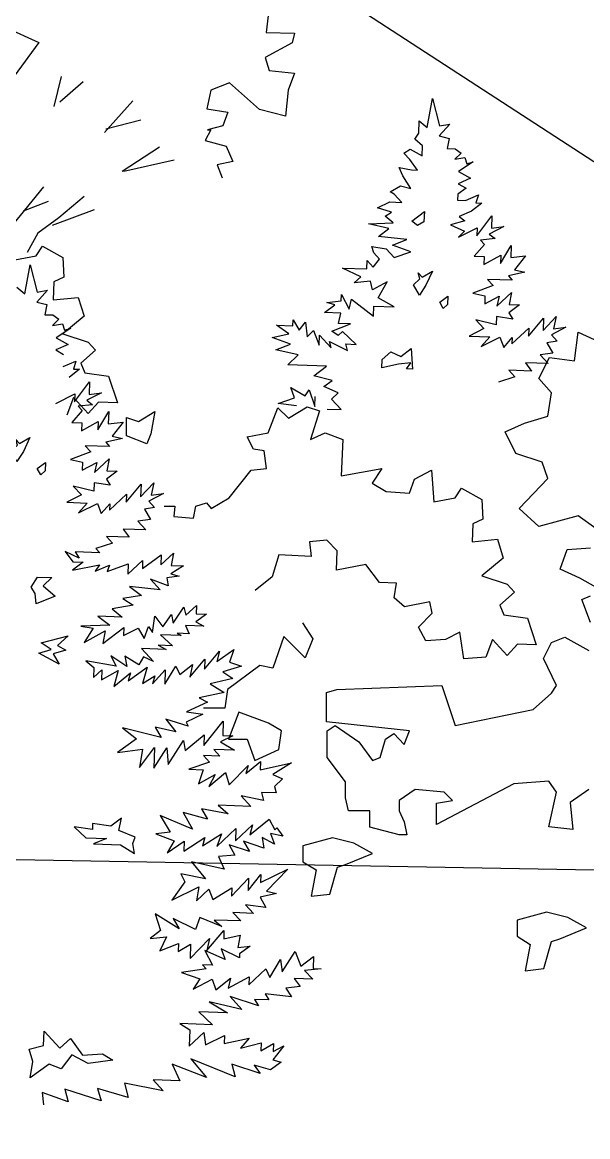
# Model space of a CAD drawing. Header units: inches. Extents: x -11 to 128, y 7 to 56.
# Drawn here: x 69.27 to 69.599, y 21.375 to 22.025 of the extents above; entities that cross this region are included whole.
import ezdxf

# ---------------------------------------------------------------- set-up
doc = ezdxf.new("R2010")
doc.units = ezdxf.units.IN
doc.header["$MEASUREMENT"] = 0
doc.layers.add('CAY', color=94, linetype='Continuous')
doc.layers.add('CAY-3', color=61, linetype='Continuous')
picture_1 = doc.add_image_def('image1.jpg', size_in_pixel=(1680, 1093))

# ---------------------------------------------------------------- blocks, each defined once
blk = doc.blocks.new('A$C76451831')
at = {"layer": 'CAY'}
for p, q in [((5943, 1269.4), (5949.7, 1306.8)), ((5949.7, 1306.8), (5958.9, 1271.5)), ((5931.9, 1262.1), (5932.4, 1277.9)), ((5932.4, 1277.9), (5943, 1269.4)), ((5972.1, 1273.8), (5958.5, 1258.4)), ((5958.9, 1271.5), (5972.1, 1273.8)), ((5926.6, 1254.1), (5931.9, 1262.1)), ((5958.5, 1258.4), (5971.5, 1255.2)), ((5936.7, 1245.6), (5926.6, 1254.1)), ((5936.3, 1232.4), (5936.7, 1245.6)), ((5971.5, 1255.2), (5968.8, 1242.2)), ((5912.4, 1236), (5920.7, 1241.1)), ((5920.2, 1227.6), (5912.4, 1236)), ((5920.7, 1241.1), (5936.3, 1232.4)), ((5968.8, 1242.2), (5979.2, 1241.8)), ((5987.1, 1236.1), (5978.7, 1228.2)), ((5978.7, 1228.2), (5991.9, 1230.5)), ((5979.2, 1241.8), (5987.1, 1236.1)), ((5991.9, 1230.5), (5994.4, 1222.3)), ((5906.3, 1217.6), (5922.5, 1214.3)), ((5911.3, 1206.6), (5906.3, 1217.6)), ((5930.2, 1214.1), (5920.2, 1227.6)), ((6002.6, 1224.7), (5983.6, 1212.2)), ((5994.4, 1222.3), (6002.6, 1224.7)), ((5921.6, 1190.3), (5911.3, 1206.6)), ((5922.5, 1214.3), (5930.2, 1214.1)), ((5999.1, 1203.5), (5983, 1196.4)), ((5983.6, 1212.2), (5999.1, 1203.5)), ((5894.8, 1185.8), (5908.2, 1193.5)), ((5908.2, 1193.5), (5921.6, 1190.3)), ((5993.3, 1190.6), (5982.6, 1182.8)), ((5983, 1196.4), (5993.3, 1190.6)), ((5878.2, 1165.1), (5894.3, 1172.7)), ((5894.3, 1172.7), (5910.1, 1172.2)), ((5900.1, 1182.9), (5894.8, 1185.8)), ((5910.1, 1172.2), (5900.1, 1182.9)), ((5982.6, 1182.8), (5982.3, 1175.1)), ((5982.3, 1175.1), (5992.7, 1174.7)), ((5992.7, 1174.7), (6009.3, 1181.8)), ((6009.3, 1181.8), (6006.2, 1171.5)), ((6006.2, 1171.5), (6013.9, 1171.3)), ((5896.6, 1159.5), (5878.2, 1165.1)), ((5888.2, 1154.3), (5896.6, 1159.5)), ((6000.4, 1160.8), (5984.3, 1153.7)), ((6013.9, 1171.3), (6000.4, 1160.8)), ((5866.6, 1144.2), (5898.8, 1145.8)), ((5893.1, 1138.3), (5866.6, 1144.2)), ((5898.8, 1145.8), (5888.2, 1154.3)), ((5991.8, 1148), (5973, 1143.2)), ((5973, 1143.2), (5991.3, 1134.9)), ((5984.3, 1153.7), (5991.8, 1148)), ((6007.4, 1128.9), (6026.9, 1154.9)), ((6026.9, 1154.9), (6026.3, 1138.6)), ((5879.6, 1127.9), (5893.1, 1138.3)), ((5983.3, 1127), (6007.8, 1139.3)), ((5991.3, 1134.9), (5983.3, 1127)), ((6007.8, 1139.3), (6007.4, 1128.9)), ((6042.3, 1140.8), (6023.3, 1131)), ((6023.3, 1131), (6030.9, 1125.3)), ((6026.3, 1138.6), (6042.3, 1140.8)), ((5435.2, 1102.7), (5443.6, 1115.3)), ((5443.6, 1115.3), (5470, 1100.6)), ((5871, 1115), (5889.4, 1111.7)), ((5873.4, 1106.8), (5871, 1115)), ((5916.6, 1123.9), (5879.6, 1127.9)), ((5897.8, 1116.8), (5916.6, 1123.9)), ((5921.5, 1107.8), (5897.8, 1116.8)), ((6017.4, 1117.6), (6003.8, 1102.2)), ((6030.9, 1125.3), (6012.2, 1123.3)), ((6012.2, 1123.3), (6017.4, 1117.6)), ((6037.9, 1092.9), (6051.8, 1116.4)), ((6051.8, 1116.4), (6051.3, 1100.6)), ((5407.8, 1097.4), (5435.2, 1102.7)), ((5470, 1100.6), (5471.1, 1075.2)), ((5880.8, 1098.4), (5873.4, 1106.8)), ((5889.4, 1111.7), (5899.9, 1100.4)), ((5899.9, 1100.4), (5921.5, 1107.8)), ((6003.8, 1102.2), (6016.9, 1101.8)), ((6016.5, 1091.4), (6038.3, 1103.8)), ((6016.9, 1101.8), (6016.5, 1091.4)), ((6038.3, 1103.8), (6037.9, 1092.9)), ((6051.3, 1100.6), (6070.4, 1102.6)), ((6070.4, 1102.6), (6056.2, 1084.5)), ((5420.6, 1053.6), (5427.3, 1091)), ((5427.3, 1091), (5436.5, 1055.8)), ((5856.5, 1075.7), (5832.8, 1086.9)), ((5832.8, 1086.9), (5864.5, 1085.8)), ((5864.5, 1085.8), (5864.9, 1096.7)), ((5864.9, 1096.7), (5872.8, 1088.2)), ((5872.8, 1088.2), (5880.8, 1098.4)), ((5471.1, 1075.2), (5458.4, 1068.9)), ((5848, 1067.8), (5856.5, 1075.7)), ((6053, 1071.1), (6021.3, 1072.2)), ((6021.3, 1072.2), (6028.7, 1064.2)), ((6069.6, 1081.4), (6048.2, 1076.7)), ((6048.2, 1076.7), (6053, 1071.1)), ((6056.2, 1084.5), (6069.6, 1081.4)), ((5410, 1062.2), (5420.6, 1053.6)), ((5449.8, 1058.1), (5436.1, 1042.7)), ((5436.5, 1055.8), (5449.8, 1058.1)), ((5458.4, 1068.9), (5457.3, 1045.7)), ((5869.4, 1069.8), (5848, 1067.8)), ((5871.7, 1058.8), (5869.4, 1069.8)), ((5890.7, 1069), (5871.7, 1058.8)), ((5879.1, 1048.1), (5890.7, 1069)), ((6028.7, 1064.2), (6002.1, 1054.3)), ((5436.1, 1042.7), (5449.1, 1039.5)), ((5457.3, 1045.7), (5490, 1048.9)), ((5490, 1048.9), (5497.4, 1024.6)), ((5812.7, 1042.3), (5831.4, 1044.3)), ((5823, 1039.2), (5812.7, 1042.3)), ((5831.4, 1044.3), (5831.6, 1052.5)), ((5831.6, 1052.5), (5841.4, 1033.6)), ((5841.4, 1033.6), (5844.6, 1046.6)), ((5844.6, 1046.6), (5873.3, 1024.3)), ((5900, 1036.5), (5879.1, 1048.1)), ((6002.1, 1054.3), (6017.8, 1051)), ((6017.8, 1051), (6017.5, 1040.6)), ((6017.5, 1040.6), (6036.4, 1050.3)), ((6033.2, 1037.3), (6052.4, 1055.2)), ((6036.4, 1050.3), (6033.2, 1037.3)), ((6052.4, 1055.2), (6049.1, 1039.5)), ((5449.1, 1039.5), (5446.4, 1026.4)), ((5809.5, 1029.2), (5823, 1039.2)), ((5830.8, 1028.5), (5809.5, 1029.2)), ((5827.6, 1015), (5830.8, 1028.5)), ((5873.3, 1024.3), (5873.7, 1037.4)), ((5873.7, 1037.4), (5900, 1036.5)), ((6062.7, 1039), (6048.8, 1028.6)), ((6048.8, 1028.6), (6053.9, 1020.7)), ((6049.1, 1039.5), (6062.7, 1039)), ((5446.4, 1026.4), (5456.8, 1026.1)), ((5464.8, 1020.4), (5456.3, 1012.5)), ((5456.3, 1012.5), (5469.5, 1014.7)), ((5456.8, 1026.1), (5464.8, 1020.4)), ((5469.5, 1014.7), (5472, 1006.5)), ((5497.4, 1024.6), (5470, 1001.4)), ((5747.3, 1012.8), (5768.6, 1012.1)), ((5763.2, 1001.4), (5747.3, 1012.8)), ((5768.6, 1012.1), (5768.9, 1019.8)), ((5768.9, 1019.8), (5776.6, 1006.4)), ((5776.6, 1006.4), (5785.1, 1016.5)), ((5785.1, 1016.5), (5787.1, 997.8)), ((5819.1, 1004.9), (5843.5, 1014.5)), ((5843.5, 1014.5), (5827.6, 1015)), ((6005.9, 1019.7), (6016.3, 1008.4)), ((6032.4, 1013.3), (6005.9, 1019.7)), ((6032.8, 1024.2), (6032.4, 1013.3)), ((6053.9, 1020.7), (6032.8, 1024.2)), ((6074.5, 998.7), (6093.9, 1022)), ((6093.3, 1005.7), (6110.2, 1024.2)), ((6093.9, 1022), (6093.3, 1005.7)), ((6110.2, 1024.2), (6107, 1008)), ((5480.2, 1008.9), (5461.2, 996.5)), ((5470, 1001.4), (5502.7, 990.9)), ((5472, 1006.5), (5480.2, 1008.9)), ((5741.8, 996.7), (5763.2, 1001.4)), ((5787.1, 997.8), (5795.1, 1005.7)), ((5795.1, 1005.7), (5802.6, 986.9)), ((5802.6, 986.9), (5803.1, 1000)), ((5803.1, 1000), (5818.4, 983.6)), ((5827.1, 999.2), (5819.1, 1004.9)), ((5832.7, 1004.4), (5827.1, 999.2)), ((5850.7, 987.9), (5832.7, 1004.4)), ((6016.3, 1008.4), (5997.4, 998.7)), ((5997.4, 998.7), (6024.1, 997.7)), ((6052.8, 988.6), (6074.8, 1009.1)), ((6074.8, 1009.1), (6074.5, 998.7)), ((6122.9, 1010.1), (6104, 1000.4)), ((6104, 1000.4), (6111.4, 992)), ((6107, 1008), (6122.9, 1010.1)), ((5476.8, 987.8), (5460.6, 980.6)), ((5461.2, 996.5), (5476.8, 987.8)), ((5502.7, 990.9), (5512.2, 980.3)), ((5765.5, 988.2), (5741.8, 996.7)), ((5746.2, 980.7), (5765.5, 988.2)), ((5818.4, 983.6), (5815.9, 991.8)), ((5815.9, 991.8), (5839.5, 980.1)), ((5839.5, 980.1), (5837.1, 988.4)), ((5837.1, 988.4), (5850.7, 987.9)), ((6024.1, 997.7), (6012.8, 985)), ((6012.8, 985), (6037.3, 997.3)), ((6037.3, 997.3), (6042.2, 983.9)), ((6042.2, 983.9), (6053.1, 996.7)), ((6053.1, 996.7), (6052.8, 988.6)), ((6111.4, 992), (6098.2, 989.7)), ((6098.2, 989.7), (6105.9, 976.3)), ((5460.6, 980.6), (5470.9, 974.8)), ((5512.2, 980.3), (5493.2, 963.4)), ((5775.4, 974.2), (5746.2, 980.7)), ((5761.9, 961.5), (5775.4, 974.2)), ((6105.9, 976.3), (6089.5, 974.1)), ((6089.5, 974.1), (6099.9, 962.9)), ((5470.3, 959), (5486.9, 966.1)), ((5491.5, 955.5), (5478, 945.1)), ((5486.9, 966.1), (5483.8, 955.8)), ((5483.8, 955.8), (5491.5, 955.5)), ((5493.2, 963.4), (5498.5, 950.8)), ((5812.1, 959.8), (5761.9, 961.5)), ((5795.8, 947.2), (5812.1, 959.8)), ((6070.5, 963.9), (6078.3, 953.2)), ((6099.9, 962.9), (6070.5, 963.9)), ((5498.5, 950.8), (5529.1, 946.6)), ((5529.1, 946.6), (5540.7, 911.8)), ((5819.6, 940.9), (5795.8, 947.2)), ((5808.9, 933.2), (5819.6, 940.9)), ((6056.8, 945.8), (6035.2, 938.9)), ((6078.3, 953.2), (6048.9, 954.2)), ((6048.9, 954.2), (6056.8, 945.8)), ((5485, 913.1), (5504.5, 939.2)), ((5504.5, 939.2), (5503.9, 922.9)), ((5770.8, 918.6), (5765.8, 931.9)), ((5765.8, 931.9), (5784.4, 920.9)), ((5784.4, 920.9), (5789.7, 928.8)), ((5789.7, 928.8), (5797.1, 907.3)), ((5827.2, 924.8), (5808.9, 933.2)), ((5460.9, 911.2), (5485.4, 923.5)), ((5483.7, 919.1), (5475.3, 895.9)), ((5502.7, 898.1), (5483.7, 919.1)), ((5485.4, 923.5), (5485, 913.1)), ((5519.9, 925), (5501, 915.3)), ((5501, 915.3), (5508.5, 909.6)), ((5516.4, 912.8), (5502.7, 898.1)), ((5503.9, 922.9), (5519.9, 925)), ((5540.7, 911.8), (5516.4, 912.8)), ((5749.2, 911.2), (5770.8, 918.6)), ((5773.1, 908.1), (5749.2, 911.2)), ((5797.1, 907.3), (5797.6, 920.4)), ((5818.7, 916.9), (5827.2, 924.8)), ((5831.4, 903.4), (5818.7, 916.9)), ((5495.1, 901.9), (5481.4, 886.5)), ((5508.5, 909.6), (5489.8, 907.5)), ((5489.8, 907.5), (5495.1, 901.9)), ((5515.5, 877.1), (5529.5, 900.7)), ((5529.5, 900.7), (5528.9, 884.8)), ((5812.9, 904), (5831.4, 903.4)), ((5481.4, 886.5), (5494.5, 886)), ((5494.1, 875.6), (5515.9, 888)), ((5494.5, 886), (5494.1, 875.6)), ((5515.9, 888), (5515.5, 877.1)), ((5528.9, 884.8), (5548, 886.9)), ((5548, 886.9), (5533.8, 868.8)), ((5533.8, 868.8), (5547.3, 865.6)), ((5498.9, 856.4), (5506.3, 848.5)), ((5530.6, 855.3), (5498.9, 856.4)), ((5547.3, 865.6), (5525.8, 860.9)), ((5525.8, 860.9), (5530.6, 855.3)), ((5506.3, 848.5), (5479.7, 838.5)), ((5510.8, 821.5), (5530, 839.5)), ((5530, 839.5), (5526.8, 823.7)), ((5479.7, 838.5), (5495.4, 835.2)), ((5495.4, 835.2), (5495.1, 824.8)), ((5495.1, 824.8), (5514, 834.6)), ((5514, 834.6), (5510.8, 821.5)), ((5540.3, 823.2), (5526.4, 812.8)), ((5526.4, 812.8), (5531.5, 805)), ((5526.8, 823.7), (5540.3, 823.2)), ((5510, 797.5), (5483.5, 803.9)), ((5483.5, 803.9), (5494, 792.7)), ((5510.4, 808.4), (5510, 797.5)), ((5531.5, 805), (5510.4, 808.4)), ((5552.1, 782.9), (5571.5, 806.3)), ((5570.9, 790), (5587.9, 808.4)), ((5571.5, 806.3), (5570.9, 790)), ((5587.9, 808.4), (5584.6, 792.2)), ((5494, 792.7), (5475, 782.9)), ((5475, 782.9), (5501.7, 782)), ((5501.7, 782), (5490.4, 769.2)), ((5490.4, 769.2), (5514.9, 781.5)), ((5514.9, 781.5), (5519.8, 768.2)), ((5519.8, 768.2), (5530.7, 781)), ((5530.4, 772.8), (5552.4, 793.3)), ((5530.7, 781), (5530.4, 772.8)), ((5552.4, 793.3), (5552.1, 782.9)), ((5600.5, 794.4), (5581.6, 784.6)), ((5581.6, 784.6), (5589, 776.2)), ((5584.6, 792.2), (5600.5, 794.4)), ((5589, 776.2), (5575.8, 773.9)), ((5575.8, 773.9), (5583.5, 760.5)), ((5583.5, 760.5), (5567.1, 758.4)), ((5567.1, 758.4), (5577.6, 747.1)), ((5526.5, 738.5), (5534.4, 730.1)), ((5555.9, 737.5), (5526.5, 738.5)), ((5577.6, 747.1), (5548.1, 748.2)), ((5548.1, 748.2), (5555.9, 737.5)), ((5534.4, 730.1), (5512.8, 723.1)), ((5512.8, 723.1), (5518.1, 717.5)), ((5472.8, 719.1), (5482.8, 705.6)), ((5491.1, 710.3), (5472.8, 719.1)), ((5518.1, 717.5), (5485.9, 718.6)), ((5485.9, 718.6), (5491.1, 710.3)), ((5573.1, 697), (5597.7, 714.7)), ((5597.3, 701.6), (5613.7, 716.9)), ((5597.7, 714.7), (5597.3, 701.6)), ((5613.7, 716.9), (5610.4, 701.1)), ((5496.3, 705.1), (5482.4, 694.7)), ((5482.4, 694.7), (5517.5, 701.6)), ((5482.8, 705.6), (5496.3, 705.1)), ((5517.5, 701.6), (5511.8, 693.7)), ((5511.8, 693.7), (5530.6, 701.2)), ((5527.6, 693.1), (5554.7, 703.1)), ((5530.6, 701.2), (5527.6, 693.1)), ((5554.2, 689.5), (5573.5, 707.4)), ((5554.7, 703.1), (5554.2, 689.5)), ((5573.5, 707.4), (5573.1, 697)), ((5626.7, 700.5), (5610, 690.2)), ((5610.4, 701.1), (5626.7, 700.5)), ((5606.7, 674.5), (5583.5, 683)), ((5583.5, 683), (5596.1, 669.4)), ((5620.8, 687.1), (5604.8, 685)), ((5604.8, 685), (5606.7, 674.5)), ((5610, 690.2), (5620.8, 687.1)), ((5596.1, 669.4), (5556.4, 673.5)), ((5556.4, 673.5), (5571.9, 662.1)), ((5571.9, 662.1), (5547.7, 658)), ((5547.7, 658), (5561, 649.3)), ((5561, 649.3), (5534.1, 644.8)), ((5534.1, 644.8), (5546.9, 634)), ((5599.9, 621.2), (5610.9, 637.2)), ((5610.9, 637.2), (5613.2, 626.2)), ((5613.2, 626.2), (5627.1, 647)), ((5627.1, 647), (5629.4, 636.5)), ((5629.4, 636.5), (5643.5, 649.2)), ((5656.2, 637.9), (5642.7, 627.9)), ((5643.5, 649.2), (5643.1, 638.3)), ((5643.1, 638.3), (5656.2, 637.9)), ((5530.7, 623.7), (5493.4, 622.2)), ((5493.4, 622.2), (5509.2, 619.4)), ((5515.2, 635.1), (5530.7, 623.7)), ((5546.9, 634), (5515.2, 635.1)), ((5575.4, 606.2), (5581.3, 621.9)), ((5581.3, 621.9), (5586.1, 614)), ((5586.1, 614), (5589.5, 635.2)), ((5589.5, 635.2), (5599.9, 621.2)), ((5629, 622.9), (5634, 612.3)), ((5652.9, 622.1), (5629, 622.9)), ((5642.7, 627.9), (5652.9, 622.1)), ((5509.2, 619.4), (5497.7, 600.8)), ((5497.7, 600.8), (5525, 616.1)), ((5521.7, 599.9), (5549.1, 620.3)), ((5525, 616.1), (5521.7, 599.9)), ((5549.1, 620.3), (5548.8, 609.9)), ((5548.8, 609.9), (5567.7, 619.6)), ((5567.7, 619.6), (5575.4, 606.2)), ((5596.8, 610.9), (5612.2, 596.8)), ((5623.5, 610), (5596.8, 610.9)), ((5618.2, 612.9), (5623.5, 610)), ((5634, 612.3), (5618.2, 612.9)), ((5603.9, 592.1), (5572.2, 593.2)), ((5572.2, 593.2), (5587.5, 576.3)), ((5612.2, 596.8), (5593.6, 597.4)), ((5593.6, 597.4), (5603.9, 592.1)), ((5552.8, 569.8), (5532, 583.7)), ((5532, 583.7), (5539.2, 570.3)), ((5568.7, 572), (5550.5, 583.1)), ((5550.5, 583.1), (5552.8, 569.8)), ((5574.5, 582.2), (5568.7, 572)), ((5587.5, 576.3), (5574.5, 582.2)), ((5634.8, 556.1), (5654.2, 579.4)), ((5653.7, 566.3), (5673.1, 589.7)), ((5654.2, 579.4), (5653.7, 566.3)), ((5669.9, 576.2), (5691.8, 591.7)), ((5673.1, 589.7), (5669.9, 576.2)), ((5691.8, 591.7), (5686.2, 575.6)), ((5499.6, 577.1), (5510.2, 568.6)), ((5539.2, 570.3), (5499.6, 577.1)), ((5510.2, 568.6), (5509.7, 555.5)), ((5509.7, 555.5), (5520.5, 565.5)), ((5520.5, 565.5), (5520, 552.4)), ((5520, 552.4), (5541.7, 564.8)), ((5541.7, 564.8), (5536, 543.7)), ((5554.9, 551.2), (5579.5, 568.9)), ((5579.5, 568.9), (5573.3, 547.8)), ((5586.4, 547.4), (5602.9, 565.4)), ((5602.3, 546.8), (5616.7, 570.3)), ((5602.9, 565.4), (5602.3, 546.8)), ((5616.7, 570.3), (5621.8, 559.3)), ((5621.8, 559.3), (5638.1, 572.3)), ((5638.1, 572.3), (5634.8, 556.1)), ((5701.9, 570.1), (5677.6, 562.8)), ((5686.2, 575.6), (5701.9, 570.1)), ((5536, 543.7), (5557.9, 561.5)), ((5557.9, 561.5), (5554.9, 551.2)), ((5573.3, 547.8), (5589.5, 557.7)), ((5589.5, 557.7), (5586.4, 547.4)), ((5690.5, 554.2), (5661.2, 547.5)), ((5677.6, 562.8), (5690.5, 554.2)), ((5679.4, 536), (5647, 529.4)), ((5661.2, 547.5), (5679.4, 536)), ((5683.6, 539.8), (5680.1, 515.6)), ((5657.7, 523.6), (5630.5, 510.9)), ((5647, 529.4), (5657.7, 523.6)), ((5651.7, 507.9), (5630, 497.8)), ((5630.5, 510.9), (5651.7, 507.9)), ((5680.1, 515.6), (5652.4, 515.6)), ((5632.6, 492.3), (5603.4, 501.4)), ((5603.4, 501.4), (5616.4, 485.1)), ((5630, 497.8), (5632.6, 492.3)), ((5653, 467.5), (5678.1, 498.8)), ((5678.1, 498.8), (5677.5, 480.3)), ((5597.6, 477.6), (5547.3, 490.2)), ((5547.3, 490.2), (5565.4, 476)), ((5589.9, 491), (5597.6, 477.6)), ((5616.4, 485.1), (5589.9, 491)), ((5628.7, 460.7), (5653.5, 481.1)), ((5653.5, 481.1), (5653, 467.5)), ((5690.6, 479.8), (5674.5, 472.2)), ((5677.5, 480.3), (5690.6, 479.8)), ((5565.4, 476), (5540.7, 458.3)), ((5569.5, 438.7), (5589, 464.8)), ((5589, 464.8), (5588.1, 438)), ((5588.1, 438), (5604.8, 464.2)), ((5604.8, 464.2), (5606.8, 442.8)), ((5606.8, 442.8), (5626.5, 473.9)), ((5626.5, 473.9), (5628.7, 460.7)), ((5674.5, 472.2), (5692.6, 461.1)), ((5540.7, 458.3), (5573.1, 462.6)), ((5573.1, 462.6), (5569.5, 438.7)), ((5652.5, 454.4), (5660.4, 445.9)), ((5673.8, 453.6), (5652.5, 454.4)), ((5665.9, 462.1), (5673.8, 453.6)), ((5692.6, 461.1), (5665.9, 462.1)), ((5660.4, 445.9), (5633.3, 436.5)), ((5633.3, 436.5), (5651.9, 435.8)), ((5651.9, 435.8), (5645.8, 417.4)), ((5685.6, 416.1), (5710.5, 441.5)), ((5707.5, 431.2), (5726.6, 446.4)), ((5710.5, 441.5), (5707.5, 431.2)), ((5726.6, 446.4), (5726.2, 435.9)), ((5726.2, 435.9), (5766.8, 445)), ((5766.8, 445), (5742.3, 429.9)), ((5645.8, 417.4), (5667.5, 429.8)), ((5659.3, 414.3), (5681.2, 432.1)), ((5667.5, 429.8), (5659.3, 414.3)), ((5681.2, 432.1), (5685.6, 416.1)), ((5742.3, 429.9), (5755.2, 424.1)), ((5755.2, 424.1), (5744.5, 414)), ((5746.9, 405.8), (5727.9, 406.4)), ((5727.9, 406.4), (5730.2, 395.9)), ((5744.5, 414), (5746.9, 405.8)), ((5701.4, 401.9), (5714.1, 388.3)), ((5730.2, 395.9), (5701.4, 401.9)), ((5596.3, 376.6), (5609.2, 354.8)), ((5638.3, 358.8), (5596.3, 376.6)), ((5625.9, 380.5), (5638.3, 358.8)), ((5657.8, 371.7), (5625.9, 380.5)), ((5650.1, 385.1), (5657.8, 371.7)), ((5684.3, 378.5), (5650.1, 385.1)), ((5714.1, 388.3), (5671.6, 389.8)), ((5671.6, 389.8), (5684.3, 378.5)), ((5694, 343.7), (5716, 364.2)), ((5712.8, 351.2), (5737.6, 371.6)), ((5716, 364.2), (5712.8, 351.2)), ((5737.6, 371.6), (5745.2, 357.8)), ((5609.2, 354.8), (5590.5, 352.7)), ((5590.5, 352.7), (5614.2, 343.7)), ((5626.9, 330.2), (5654.2, 347.8)), ((5651.2, 337), (5675.7, 352.5)), ((5654.2, 347.8), (5651.2, 337)), ((5669.7, 336.4), (5694.5, 359.5)), ((5675.7, 352.5), (5669.7, 336.4)), ((5694.5, 359.5), (5694, 343.7)), ((5744.6, 339.2), (5728.6, 347.9)), ((5728.6, 347.9), (5730.8, 334.2)), ((5755.4, 349.7), (5739.6, 353)), ((5739.6, 353), (5744.6, 339.2)), ((5745.2, 357.8), (5747.6, 360.4)), ((5747.6, 360.4), (5755.4, 349.7)), ((5614.2, 343.7), (5605.5, 328.2)), ((5605.5, 328.2), (5627.4, 343.3)), ((5627.4, 343.3), (5626.9, 330.2)), ((5712.1, 329.9), (5685.6, 338.5)), ((5685.6, 338.5), (5693.3, 325.1)), ((5730.8, 334.2), (5704.4, 343.3)), ((5704.4, 343.3), (5712.1, 329.9)), ((5693.3, 325.1), (5672, 323.1)), ((5672, 323.1), (5679.1, 307)), ((5636.8, 316.2), (5655.1, 294.3)), ((5679.1, 307), (5636.8, 316.2)), ((5726.5, 289.5), (5762, 306.9)), ((5762, 306.9), (5734.3, 278.4)), ((5628.2, 290.2), (5611.5, 266.8)), ((5623.2, 300.8), (5628.2, 290.2)), ((5655.1, 294.3), (5623.2, 300.8)), ((5688.7, 271.8), (5710.9, 295)), ((5710.3, 279.2), (5726.9, 299.9)), ((5710.9, 295), (5710.3, 279.2)), ((5726.9, 299.9), (5726.5, 289.5)), ((5611.5, 266.8), (5646.6, 284.1)), ((5646.6, 284.1), (5643.2, 265.7)), ((5643.2, 265.7), (5659.6, 281)), ((5659.6, 281), (5664.6, 267.6)), ((5664.6, 267.6), (5689.1, 282.7)), ((5689.1, 282.7), (5688.7, 271.8)), ((5747.3, 275.2), (5725.9, 270.5)), ((5734.3, 278.4), (5747.3, 275.2)), ((5733.6, 257.1), (5706.9, 260.7)), ((5706.9, 260.7), (5717.4, 249.5)), ((5725.9, 270.5), (5733.6, 257.1)), ((5620.7, 229.3), (5589.6, 249)), ((5589.6, 249), (5596.6, 227.4)), ((5717.4, 249.5), (5690.7, 250.4)), ((5690.7, 250.4), (5700.8, 239.6)), ((5641.9, 228.5), (5613, 242.7)), ((5613, 242.7), (5620.7, 229.3)), ((5647.9, 244.2), (5641.9, 228.5)), ((5676.5, 232.3), (5647.9, 244.2)), ((5700.8, 239.6), (5666.4, 240.8)), ((5666.4, 240.8), (5676.5, 232.3)), ((5596.6, 227.4), (5583.1, 217)), ((5583.1, 217), (5604.4, 219)), ((5604.4, 219), (5595.6, 200.7)), ((5635.2, 191.1), (5660.1, 217)), ((5656.8, 201.3), (5679, 227.2)), ((5660.1, 217), (5656.8, 201.3)), ((5679, 227.2), (5678.7, 216.4)), ((5678.7, 216.4), (5700.1, 221.1)), ((5700.1, 221.1), (5696.9, 205.3)), ((5595.6, 200.7), (5620, 210.3)), ((5620, 210.3), (5619.6, 199.9)), ((5619.6, 199.9), (5635.8, 209.7)), ((5635.8, 209.7), (5635.2, 191.1)), ((5699.1, 191.6), (5675.5, 203.3)), ((5675.5, 203.3), (5680.4, 189.6)), ((5696.9, 205.3), (5713.2, 207)), ((5713.2, 207), (5699.3, 197.1)), ((5654.1, 201.4), (5664.3, 182.4)), ((5680.4, 189.6), (5654.1, 201.4)), ((5699.3, 197.1), (5699.1, 191.6)), ((5738.5, 166.2), (5752.5, 189.8)), ((5752.5, 189.8), (5754.7, 173.8)), ((5754.7, 173.8), (5771.4, 200)), ((5771.4, 200), (5778.9, 181.1)), ((5778.9, 181.1), (5795.2, 193.7)), ((5795.2, 193.7), (5794.7, 177.9)), ((5656, 177.3), (5624.1, 172.9)), ((5651.2, 182.9), (5656, 177.3)), ((5664.3, 182.4), (5651.2, 182.9)), ((5711.5, 156.8), (5733.5, 177.3)), ((5733.5, 177.3), (5738.5, 166.2)), ((5805.1, 177.5), (5783.7, 175.5)), ((5783.7, 175.5), (5794.2, 164.3)), ((5794.7, 177.9), (5805.1, 177.5)), ((5624.1, 172.9), (5647.8, 164.4)), ((5647.8, 164.4), (5639.2, 151.1)), ((5639.2, 151.1), (5663.7, 163.9)), ((5663.7, 163.9), (5668.6, 150.1)), ((5668.6, 150.1), (5687.7, 165.3)), ((5684.6, 152.2), (5711.8, 167.2)), ((5687.7, 165.3), (5684.6, 152.2)), ((5711.8, 167.2), (5711.5, 156.8)), ((5794.2, 164.3), (5770.2, 165.1)), ((5770.2, 165.1), (5778, 154.4)), ((5766.7, 141.2), (5732.4, 145.1)), ((5732.4, 145.1), (5737.5, 137.3)), ((5778, 154.4), (5759.3, 152.4)), ((5759.3, 152.4), (5766.7, 141.2)), ((5702.2, 124.9), (5659.9, 134.5)), ((5659.9, 134.5), (5683.5, 120.6)), ((5723.7, 129.6), (5686.9, 141.7)), ((5686.9, 141.7), (5702.2, 124.9)), ((5737.5, 137.3), (5718.5, 137.9)), ((5718.5, 137.9), (5723.7, 129.6)), ((5646.4, 121.9), (5664.3, 104.9)), ((5683.5, 120.6), (5646.4, 121.9)), ((5621.8, 106.4), (5634.7, 98.2)), ((5664.3, 104.9), (5621.8, 106.4)), ((5634.7, 98.2), (5633.9, 77)), ((5633.9, 77), (5653.1, 94.9)), ((5653.1, 94.9), (5655.3, 78.9)), ((5655.3, 78.9), (5679.7, 91.2)), ((5679.7, 91.2), (5679.3, 80.4)), ((5679.3, 80.4), (5711.8, 87.4)), ((5711.8, 87.4), (5700.4, 74.6)), ((5700.4, 74.6), (5727.4, 81.4)), ((5727.4, 81.4), (5727.1, 71)), ((5727.1, 71), (5743.3, 80.8)), ((5756.7, 77.6), (5742.5, 59.6)), ((5743.3, 80.8), (5742.9, 70.4)), ((5742.9, 70.4), (5756.7, 77.6)), ((5693.7, 37.2), (5636.1, 60.6)), ((5636.1, 60.6), (5656.5, 36.3)), ((5742.5, 59.6), (5753.3, 56.5)), ((5656.5, 36.3), (5611.8, 53.7)), ((5611.8, 53.7), (5621.9, 32)), ((5726, 41.5), (5689.3, 53.7)), ((5689.3, 53.7), (5693.7, 37.2)), ((5739.3, 46.5), (5718.3, 52.7)), ((5718.3, 52.7), (5726, 41.5)), ((5753.3, 56.5), (5739.3, 46.5)), ((5600.2, 19.2), (5549.8, 29.1)), ((5549.8, 29.1), (5554.6, 10.4)), ((5621.9, 32), (5587.1, 33.3)), ((5587.1, 33.3), (5600.2, 19.2)), ((5476.9, 4.9), (5442.9, 17)), ((5442.9, 17), (5445, 1)), ((5472.5, 21.4), (5476.9, 4.9)), ((5519.5, 6.1), (5472.5, 21.4)), ((5515.1, 22.2), (5519.5, 6.1)), ((5554.6, 10.4), (5515.1, 22.2))]:
    blk.add_line(p, q, dxfattribs=at)
for points in [[(5738.9, 1437), (5733.7, 1392.7), (5770.6, 1391.6), (5767.4, 1379), (5732.6, 1360), (5737.9, 1343.1), (5770.6, 1340), (5762.2, 1317.8), (5759, 1284.1), (5725.2, 1292.5), (5686.2, 1327.3), (5662, 1317.8), (5656.7, 1293.6), (5684.1, 1289.3), (5677.8, 1271.4), (5657.7, 1266.1), (5662, 1266.1), (5654.6, 1252.4), (5682, 1245), (5690.4, 1225), (5670.4, 1220.8), (5676.7, 1203.9)], [(5467.9, 1335.7), (5458.4, 1296.7)], [(5496.4, 1328.4), (5465.8, 1302)], [(5560.7, 1304.1), (5523.8, 1263)], [(5571.3, 1278.8), (5525.9, 1267.2)], [(5595.5, 1244), (5547, 1212.3)], [(5614.5, 1227.1), (5549.1, 1212.3)], [(5444.7, 1192.3), (5399.3, 1136.4)], [(5451, 1173.3), (5418.3, 1160.7)], [(5497.4, 1179.7), (5464.7, 1152.2), (5437.3, 1132.2), (5423.6, 1106.9)], [(5456.3, 1142.7), (5511.1, 1162.8)], [(5963.8, 1034.3), (5959.1, 1042.6), (5969.8, 1050.4), (5969.4, 1039.5), (5963.8, 1034.3)], [(5441.4, 818.5), (5436.7, 826.9), (5447.4, 834.6), (5447, 823.8), (5441.4, 818.5)]]:
    blk.add_lwpolyline(points, dxfattribs=at)
for points in [[(5351.5, 1415.3), (5379.2, 1443), (5406.9, 1431.1), (5395, 1399.4), (5438.6, 1379.6), (5406.9, 1336.1), (5391, 1367.8), (5331.7, 1363.8)], [(5922.9, 1147.7), (5939.2, 1160.3), (5938.7, 1147.1), (5930.4, 1142)], [(5925, 1065.1), (5933.4, 1073), (5931, 1080.8), (5936.2, 1075.1), (5949.6, 1082.8), (5941.3, 1064.5), (5932.7, 1051.7)], [(5923.9, 955.9), (5916.2, 956.2), (5921.4, 964.1), (5905.5, 962), (5884.1, 957.3), (5884.4, 968.1), (5895.7, 978.2), (5908.6, 972.3), (5922.1, 982.7)], [(5552.4, 869.2), (5552.4, 892.9), (5568.2, 887.7), (5589.3, 900.9), (5584, 871.8), (5578.8, 858.6)], [(5402.6, 849.4), (5411, 857.2), (5408.6, 865), (5413.8, 859.4), (5427.2, 867.1), (5418.9, 848.8), (5410.3, 835.9)], [(5433.8, 664.7), (5428.6, 672.6), (5436.8, 685.9), (5455.8, 685.2), (5444.5, 674.7), (5459.9, 661), (5435.5, 651)], [(5441.9, 600.5), (5476.7, 609.7), (5463.1, 597), (5473.8, 591.2), (5457.3, 586.3), (5465, 572.9), (5438.7, 587), (5454.8, 591.9)], [(5560.6, 340.2), (5563.6, 348.2), (5542.6, 357.1), (5545.9, 372.9), (5532, 362.5), (5508.5, 366), (5508.2, 358.3), (5484.4, 361.9), (5499.7, 347.7), (5526.4, 346.8), (5509.9, 339.7), (5544.7, 338.5), (5562.9, 327)], [(5431.1, 57.3), (5426.2, 73.3), (5445, 78.1), (5445.6, 96.7), (5466.2, 74.6), (5479.7, 87.3), (5495.3, 65.5), (5521.6, 67.3), (5535, 59.1), (5502.6, 54.8), (5481.7, 65.9), (5467.9, 47.8), (5452.3, 53.8), (5427.7, 36.1)]]:
    blk.add_lwpolyline(points, close=True, dxfattribs=at)
at = {"layer": 'CAY-3'}
for p, q in [((5780.9, 626.5), (5794.5, 605.9)), ((5756.9, 608.7), (5742.6, 567.5)), ((5766.8, 598.8), (5756.9, 608.7)), ((6104.4, 600.8), (6121.5, 607.9)), ((6121.5, 607.9), (6152.8, 590.8)), ((5784.5, 581.1), (5766.8, 598.8)), ((5794.5, 605.9), (5784.5, 581.1)), ((6093.8, 580.2), (6104.4, 600.8)), ((6110.9, 545.4), (6093.8, 580.2)), ((5725.5, 571.1), (5683.6, 539.8)), ((5742.6, 567.5), (5725.5, 571.1)), ((5812.2, 536.3), (5825.7, 539.8)), ((5812.2, 497.9), (5812.2, 536.3)), ((5825.7, 539.8), (5961.9, 545.3)), ((5961.9, 545.3), (5979, 493.4)), ((6080.2, 514.1), (6104.4, 535.3)), ((6104.4, 535.3), (6110.9, 545.4)), ((5979, 493.4), (6080.2, 514.1)), ((5920.1, 486.4), (5812.2, 497.9)), ((5812.8, 486.4), (5823.4, 493.4)), ((5823.4, 493.4), (5854, 472.2)), ((5812.8, 451.6), (5812.8, 486.4)), ((5888.8, 475.7), (5899.4, 482.8)), ((5899.4, 482.8), (5913, 468.7)), ((5913, 468.7), (5920.1, 486.4)), ((5854, 472.2), (5871.7, 448)), ((5881.7, 451.6), (5888.8, 475.7)), ((5836.9, 420.3), (5812.8, 451.6)), ((5871.7, 448), (5881.7, 451.6)), ((5836.9, 399.6), (5836.9, 420.3)), ((6100.9, 420.9), (6055.5, 417.4)), ((6110.9, 406.7), (6100.9, 420.9)), ((5927.1, 410.3), (5906.5, 396.1)), ((5964.9, 406.7), (5927.1, 410.3)), ((6055.5, 417.4), (5954.9, 364.8)), ((5975.5, 396.1), (5964.9, 406.7)), ((6100.9, 361.9), (6110.9, 406.7)), ((6152.8, 410.3), (6128.6, 393.2)), ((5840.5, 382.5), (5836.9, 399.6)), ((5906.5, 396.1), (5906.5, 382.5)), ((5954.9, 392.6), (5975.5, 396.1)), ((5954.9, 364.8), (5954.9, 392.6)), ((6128.6, 393.2), (6132.1, 358.4)), ((5868.2, 382.5), (5840.5, 382.5)), ((5868.2, 361.3), (5868.2, 382.5)), ((5906.5, 382.5), (5913, 368.4)), ((5913, 368.4), (5916.5, 351.3)), ((6132.1, 358.4), (6100.9, 361.9)), ((5906.5, 351.3), (5868.2, 361.3)), ((5916.5, 351.3), (5906.5, 351.3))]:
    blk.add_line(p, q, dxfattribs=at)
for points in [[(6154.8, 626.8), (6143.4, 656.7), (6154.8, 661.4)], [(6161.9, 672.8), (6141, 684.6), (6115.5, 696), (6124.5, 721.6), (6154.8, 724)], [(6161.9, 749.1), (6138.7, 765.3), (6087.6, 751.5), (6062.4, 774.7), (6099.4, 814), (6092.3, 834.9), (6057.7, 846.3), (6043.9, 874.2), (6069.1, 885.6), (6099.4, 894.6), (6104.1, 924.9), (6087.6, 943.4), (6101.7, 970.9), (6134, 966.6), (6138.7, 1003.6), (6175.6, 987)], [(5601.5, 778.1), (5615.2, 778.1), (5614.1, 764.4), (5639.4, 762.3), (5642.6, 778.1), (5656.3, 782.3), (5662.6, 774.9), (5685.8, 788.7), (5714.3, 824.5), (5734.4, 826.6), (5731.2, 849.8), (5717.5, 851.9), (5709, 867.8), (5736.5, 873), (5749.1, 905.7), (5762.8, 892), (5787.1, 906.8), (5802.9, 901.5), (5791.3, 864.6), (5810.3, 873), (5833.5, 864.6), (5831.4, 817.1), (5884.1, 826.6), (5871.5, 807.6), (5889.4, 797.1), (5920, 795), (5926.3, 812.9), (5948.5, 824.5), (5951.6, 783.4), (5979, 788.7), (5987.5, 801.3), (6013.8, 786.5), (6014.9, 761.2), (6002.2, 754.9), (6001.2, 731.7), (6033.9, 734.9), (6041.3, 710.6), (6013.8, 687.4), (6046.5, 676.9), (6056, 666.3), (6037, 649.4), (6042.3, 636.8), (6072.9, 632.6), (6084.5, 597.8), (6060.2, 598.8), (6046.5, 584), (6027.6, 605.1), (6019.1, 581.9), (5990.6, 579.8), (5985.4, 614.6), (5966.4, 605.1), (5941.1, 603), (5931.6, 621), (5949.5, 638.9), (5946.3, 653.7), (5913.6, 647.3), (5899.9, 658.9), (5903.1, 677.9), (5881, 679), (5863, 702.2), (5825.1, 694.8), (5826.1, 720.1), (5812.4, 733.8), (5790.2, 731.7), (5792.4, 712.7), (5750.2, 714.8), (5741.7, 686.3), (5719.6, 668.4)]]:
    blk.add_lwpolyline(points, dxfattribs=at)
for points in [[(5736.7, 496.4), (5698.4, 510.5), (5684.8, 475.7), (5709, 475.7), (5719, 448), (5750.3, 462.2), (5753.8, 486.4)], [(5847.5, 340.7), (5819.8, 347.7), (5781.5, 337.1), (5781.5, 316.5), (5798.6, 305.9), (5792.1, 271.6), (5816.3, 274.6), (5826.3, 309.4), (5836.9, 312.9), (5871.7, 327.1)], [(6125.5, 244), (6097.8, 251.1), (6059.5, 240.5), (6059.5, 219.9), (6076.6, 209.2), (6070.1, 175), (6094.3, 178), (6104.3, 212.8), (6114.9, 216.3), (6149.7, 230.5)]]:
    blk.add_lwpolyline(points, close=True, dxfattribs=at)

msp = doc.modelspace()

# ---------------------------------------------------------------- linework, layer by layer
for p, q in [((11.80074, 22.55984), (70.25366, 21.51914)), ((70.25366, 21.51914), (69.11663, 22.25961))]:
    msp.add_line(p, q)

# ---------------------------------------------------------------- block references
at = {"layer": 'CAY', "xscale": 0.0004489089019145984, "yscale": 0.0004489089019145984, "zscale": 0.0004489089019145984}
msp.add_blockref('A$C76451831', (66.83775, 21.39341), dxfattribs=at)

# ---------------------------------------------------------------- pictures from other files: only their frames are drawn
image = msp.add_image(picture_1, insert=(12.49661, 7.37723), size_in_units=(74.4025, 48.40591))
image.dxf.flags = 6

doc.saveas('drawing.dxf')
